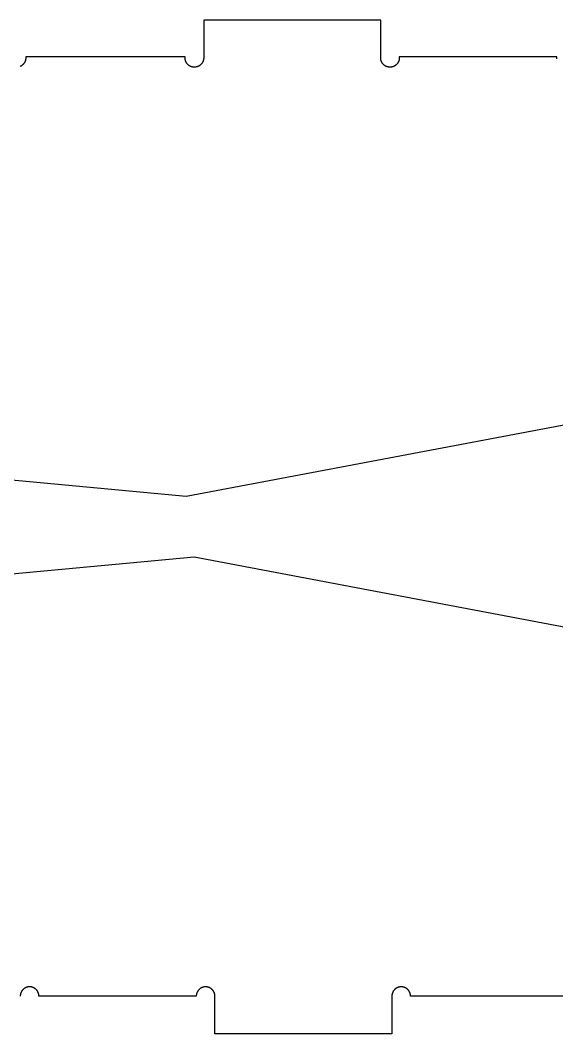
# Model space of a CAD drawing. Header units: millimetres. Extents: x -100.1 to -10.9, y 11.8 to 66.3.
# Drawn here: x -67.9 to -39.1, y 11.8 to 66.3 of the extents above; entities that cross this region are included whole.
import ezdxf

# ---------------------------------------------------------------- set-up
doc = ezdxf.new("R2010")
doc.units = ezdxf.units.MM
doc.layers.add('Cut', color=12, linetype='Continuous', true_color=0xc80000)

msp = doc.modelspace()

# ---------------------------------------------------------------- linework, layer by layer
at = {"layer": 'Cut'}
for p, q in [((-58.049, 66.258), (-58.05, 64.239)), ((-48.549, 66.258), (-58.049, 66.258)), ((-48.549, 64.24), (-48.549, 66.258)), ((-67.602, 64.289), (-67.6, 64.272)), ((-59.047, 64.289), (-67.602, 64.289)), ((-67.6, 64.272), (-67.6, 64.255)), ((-67.6, 64.255), (-67.599, 64.237)), ((-67.599, 64.237), (-67.6, 64.22)), ((-59.05, 64.237), (-59.049, 64.255)), ((-59.049, 64.22), (-59.05, 64.237)), ((-59.049, 64.255), (-59.048, 64.272)), ((-59.048, 64.272), (-59.047, 64.289)), ((-58.05, 64.239), (-58.05, 64.221)), ((-48.549, 64.222), (-48.549, 64.24)), ((-39.099, 64.289), (-47.551, 64.289)), ((-47.551, 64.289), (-47.55, 64.272)), ((-47.55, 64.272), (-47.549, 64.255)), ((-47.549, 64.255), (-47.549, 64.237)), ((-47.549, 64.237), (-47.549, 64.22)), ((-39.101, 64.255), (-39.1, 64.272)), ((-39.101, 64.237), (-39.101, 64.255)), ((-39.101, 64.22), (-39.101, 64.237)), ((-39.1, 64.272), (-39.099, 64.289)), ((-67.882, 63.79), (-67.897, 63.782)), ((-67.866, 63.797), (-67.882, 63.79)), ((-67.851, 63.806), (-67.866, 63.797)), ((-67.836, 63.815), (-67.851, 63.806)), ((-67.821, 63.824), (-67.836, 63.815)), ((-67.807, 63.834), (-67.821, 63.824)), ((-67.793, 63.845), (-67.807, 63.834)), ((-67.779, 63.856), (-67.793, 63.845)), ((-67.766, 63.867), (-67.779, 63.856)), ((-67.753, 63.879), (-67.766, 63.867)), ((-67.741, 63.891), (-67.753, 63.879)), ((-67.729, 63.904), (-67.741, 63.891)), ((-67.718, 63.917), (-67.729, 63.904)), ((-67.707, 63.93), (-67.718, 63.917)), ((-67.696, 63.944), (-67.707, 63.93)), ((-67.686, 63.958), (-67.696, 63.944)), ((-67.676, 63.973), (-67.686, 63.958)), ((-67.667, 63.988), (-67.676, 63.973)), ((-67.659, 64.003), (-67.667, 63.988)), ((-67.651, 64.019), (-67.659, 64.003)), ((-67.643, 64.034), (-67.651, 64.019)), ((-67.637, 64.05), (-67.643, 64.034)), ((-67.63, 64.067), (-67.637, 64.05)), ((-67.625, 64.083), (-67.63, 64.067)), ((-67.619, 64.1), (-67.625, 64.083)), ((-67.615, 64.117), (-67.619, 64.1)), ((-67.611, 64.134), (-67.615, 64.117)), ((-67.607, 64.151), (-67.611, 64.134)), ((-67.605, 64.168), (-67.607, 64.151)), ((-67.602, 64.185), (-67.605, 64.168)), ((-67.601, 64.202), (-67.602, 64.185)), ((-67.6, 64.22), (-67.601, 64.202)), ((-59.048, 64.202), (-59.049, 64.22)), ((-59.047, 64.185), (-59.048, 64.202)), ((-59.045, 64.168), (-59.047, 64.185)), ((-59.042, 64.151), (-59.045, 64.168)), ((-59.038, 64.133), (-59.042, 64.151)), ((-59.034, 64.116), (-59.038, 64.133)), ((-59.03, 64.1), (-59.034, 64.116)), ((-59.025, 64.083), (-59.03, 64.1)), ((-59.019, 64.066), (-59.025, 64.083)), ((-59.013, 64.05), (-59.019, 64.066)), ((-59.006, 64.034), (-59.013, 64.05)), ((-58.998, 64.018), (-59.006, 64.034)), ((-58.99, 64.003), (-58.998, 64.018)), ((-58.982, 63.988), (-58.99, 64.003)), ((-58.973, 63.973), (-58.982, 63.988)), ((-58.963, 63.958), (-58.973, 63.973)), ((-58.953, 63.944), (-58.963, 63.958)), ((-58.943, 63.93), (-58.953, 63.944)), ((-58.932, 63.916), (-58.943, 63.93)), ((-58.92, 63.903), (-58.932, 63.916)), ((-58.908, 63.891), (-58.92, 63.903)), ((-58.896, 63.878), (-58.908, 63.891)), ((-58.883, 63.866), (-58.896, 63.878)), ((-58.87, 63.855), (-58.883, 63.866)), ((-58.857, 63.844), (-58.87, 63.855)), ((-58.843, 63.834), (-58.857, 63.844)), ((-58.828, 63.824), (-58.843, 63.834)), ((-58.814, 63.814), (-58.828, 63.824)), ((-58.799, 63.805), (-58.814, 63.814)), ((-58.783, 63.797), (-58.799, 63.805)), ((-58.768, 63.789), (-58.783, 63.797)), ((-58.752, 63.782), (-58.768, 63.789)), ((-58.736, 63.775), (-58.752, 63.782)), ((-58.72, 63.769), (-58.736, 63.775)), ((-58.703, 63.763), (-58.72, 63.769)), ((-58.687, 63.758), (-58.703, 63.763)), ((-58.67, 63.753), (-58.687, 63.758)), ((-58.653, 63.75), (-58.67, 63.753)), ((-58.636, 63.746), (-58.653, 63.75)), ((-58.618, 63.744), (-58.636, 63.746)), ((-58.601, 63.741), (-58.618, 63.744)), ((-58.584, 63.74), (-58.601, 63.741)), ((-58.566, 63.739), (-58.584, 63.74)), ((-58.549, 63.739), (-58.566, 63.739)), ((-58.531, 63.739), (-58.549, 63.739)), ((-58.514, 63.74), (-58.531, 63.739)), ((-58.497, 63.742), (-58.514, 63.74)), ((-58.479, 63.744), (-58.497, 63.742)), ((-58.462, 63.747), (-58.479, 63.744)), ((-58.445, 63.75), (-58.462, 63.747)), ((-58.428, 63.754), (-58.445, 63.75)), ((-58.411, 63.758), (-58.428, 63.754)), ((-58.394, 63.763), (-58.411, 63.758)), ((-58.378, 63.769), (-58.394, 63.763)), ((-58.362, 63.775), (-58.378, 63.769)), ((-58.346, 63.782), (-58.362, 63.775)), ((-58.33, 63.79), (-58.346, 63.782)), ((-58.314, 63.798), (-58.33, 63.79)), ((-58.299, 63.806), (-58.314, 63.798)), ((-58.284, 63.815), (-58.299, 63.806)), ((-58.27, 63.825), (-58.284, 63.815)), ((-58.255, 63.835), (-58.27, 63.825)), ((-58.241, 63.845), (-58.255, 63.835)), ((-58.228, 63.856), (-58.241, 63.845)), ((-58.215, 63.868), (-58.228, 63.856)), ((-58.202, 63.879), (-58.215, 63.868)), ((-58.19, 63.892), (-58.202, 63.879)), ((-58.178, 63.905), (-58.19, 63.892)), ((-58.166, 63.918), (-58.178, 63.905)), ((-58.155, 63.931), (-58.166, 63.918)), ((-58.145, 63.945), (-58.155, 63.931)), ((-58.135, 63.959), (-58.145, 63.945)), ((-58.125, 63.974), (-58.135, 63.959)), ((-58.116, 63.989), (-58.125, 63.974)), ((-58.108, 64.004), (-58.116, 63.989)), ((-58.1, 64.02), (-58.108, 64.004)), ((-58.093, 64.036), (-58.1, 64.02)), ((-58.086, 64.052), (-58.093, 64.036)), ((-58.08, 64.068), (-58.086, 64.052)), ((-58.074, 64.084), (-58.08, 64.068)), ((-58.069, 64.101), (-58.074, 64.084)), ((-58.064, 64.118), (-58.069, 64.101)), ((-58.06, 64.135), (-58.064, 64.118)), ((-58.057, 64.152), (-58.06, 64.135)), ((-58.054, 64.169), (-58.057, 64.152)), ((-58.052, 64.187), (-58.054, 64.169)), ((-58.051, 64.204), (-58.052, 64.187)), ((-58.05, 64.221), (-58.051, 64.204)), ((-48.548, 64.205), (-48.549, 64.222)), ((-48.546, 64.187), (-48.548, 64.205)), ((-48.544, 64.17), (-48.546, 64.187)), ((-48.541, 64.153), (-48.544, 64.17)), ((-48.538, 64.136), (-48.541, 64.153)), ((-48.534, 64.119), (-48.538, 64.136)), ((-48.53, 64.102), (-48.534, 64.119)), ((-48.525, 64.085), (-48.53, 64.102)), ((-48.519, 64.069), (-48.525, 64.085)), ((-48.513, 64.053), (-48.519, 64.069)), ((-48.506, 64.037), (-48.513, 64.053)), ((-48.499, 64.021), (-48.506, 64.037)), ((-48.491, 64.005), (-48.499, 64.021)), ((-48.482, 63.99), (-48.491, 64.005)), ((-48.473, 63.975), (-48.482, 63.99)), ((-48.464, 63.96), (-48.473, 63.975)), ((-48.454, 63.946), (-48.464, 63.96)), ((-48.443, 63.932), (-48.454, 63.946)), ((-48.432, 63.919), (-48.443, 63.932)), ((-48.421, 63.905), (-48.432, 63.919)), ((-48.409, 63.893), (-48.421, 63.905)), ((-48.397, 63.88), (-48.409, 63.893)), ((-48.384, 63.868), (-48.397, 63.88)), ((-48.371, 63.857), (-48.384, 63.868)), ((-48.357, 63.846), (-48.371, 63.857)), ((-48.343, 63.836), (-48.357, 63.846)), ((-48.329, 63.826), (-48.343, 63.836)), ((-48.315, 63.816), (-48.329, 63.826)), ((-48.3, 63.807), (-48.315, 63.816)), ((-48.284, 63.799), (-48.3, 63.807)), ((-48.269, 63.791), (-48.284, 63.799)), ((-48.253, 63.783), (-48.269, 63.791)), ((-48.237, 63.776), (-48.253, 63.783)), ((-48.221, 63.77), (-48.237, 63.776)), ((-48.204, 63.764), (-48.221, 63.77)), ((-48.188, 63.759), (-48.204, 63.764)), ((-48.171, 63.755), (-48.188, 63.759)), ((-48.154, 63.751), (-48.171, 63.755)), ((-48.137, 63.747), (-48.154, 63.751)), ((-48.12, 63.745), (-48.137, 63.747)), ((-48.102, 63.742), (-48.12, 63.745)), ((-48.085, 63.741), (-48.102, 63.742)), ((-48.068, 63.74), (-48.085, 63.741)), ((-48.05, 63.74), (-48.068, 63.74)), ((-48.033, 63.74), (-48.05, 63.74)), ((-48.015, 63.741), (-48.033, 63.74)), ((-47.998, 63.742), (-48.015, 63.741)), ((-47.981, 63.744), (-47.998, 63.742)), ((-47.963, 63.747), (-47.981, 63.744)), ((-47.946, 63.75), (-47.963, 63.747)), ((-47.929, 63.754), (-47.946, 63.75)), ((-47.913, 63.759), (-47.929, 63.754)), ((-47.896, 63.764), (-47.913, 63.759)), ((-47.879, 63.769), (-47.896, 63.764)), ((-47.863, 63.775), (-47.879, 63.769)), ((-47.847, 63.782), (-47.863, 63.775)), ((-47.831, 63.79), (-47.847, 63.782)), ((-47.816, 63.797), (-47.831, 63.79)), ((-47.8, 63.806), (-47.816, 63.797)), ((-47.785, 63.815), (-47.8, 63.806)), ((-47.771, 63.824), (-47.785, 63.815)), ((-47.756, 63.834), (-47.771, 63.824)), ((-47.742, 63.845), (-47.756, 63.834)), ((-47.729, 63.856), (-47.742, 63.845)), ((-47.716, 63.867), (-47.729, 63.856)), ((-47.703, 63.879), (-47.716, 63.867)), ((-47.691, 63.891), (-47.703, 63.879)), ((-47.679, 63.904), (-47.691, 63.891)), ((-47.667, 63.917), (-47.679, 63.904)), ((-47.656, 63.93), (-47.667, 63.917)), ((-47.646, 63.944), (-47.656, 63.93)), ((-47.636, 63.958), (-47.646, 63.944)), ((-47.626, 63.973), (-47.636, 63.958)), ((-47.617, 63.988), (-47.626, 63.973)), ((-47.608, 64.003), (-47.617, 63.988)), ((-47.6, 64.019), (-47.608, 64.003)), ((-47.593, 64.034), (-47.6, 64.019)), ((-47.586, 64.05), (-47.593, 64.034)), ((-47.58, 64.067), (-47.586, 64.05)), ((-47.574, 64.083), (-47.58, 64.067)), ((-47.569, 64.1), (-47.574, 64.083)), ((-47.564, 64.117), (-47.569, 64.1)), ((-47.56, 64.134), (-47.564, 64.117)), ((-47.557, 64.151), (-47.56, 64.134)), ((-47.554, 64.168), (-47.557, 64.151)), ((-47.552, 64.185), (-47.554, 64.168)), ((-47.55, 64.202), (-47.552, 64.185)), ((-47.549, 64.22), (-47.55, 64.202)), ((-39.1, 64.202), (-39.101, 64.22)), ((-39.098, 64.185), (-39.1, 64.202)), ((-58.987, 40.702), (-13.299, 49.332)), ((-98.113, 44.346), (-58.987, 40.702)), ((-97.684, 33.791), (-58.558, 37.435)), ((-58.558, 37.435), (-12.87, 28.805)), ((-67.792, 14.152), (-67.802, 14.139)), ((-67.781, 14.166), (-67.792, 14.152)), ((-67.77, 14.179), (-67.781, 14.166)), ((-67.758, 14.192), (-67.77, 14.179)), ((-67.746, 14.204), (-67.758, 14.192)), ((-67.734, 14.216), (-67.746, 14.204)), ((-67.721, 14.228), (-67.734, 14.216)), ((-67.708, 14.239), (-67.721, 14.228)), ((-67.694, 14.249), (-67.708, 14.239)), ((-67.68, 14.259), (-67.694, 14.249)), ((-67.666, 14.269), (-67.68, 14.259)), ((-67.651, 14.278), (-67.666, 14.269)), ((-67.636, 14.286), (-67.651, 14.278)), ((-67.621, 14.294), (-67.636, 14.286)), ((-67.605, 14.302), (-67.621, 14.294)), ((-67.589, 14.309), (-67.605, 14.302)), ((-67.573, 14.315), (-67.589, 14.309)), ((-67.557, 14.321), (-67.573, 14.315)), ((-67.54, 14.326), (-67.557, 14.321)), ((-67.524, 14.331), (-67.54, 14.326)), ((-67.507, 14.335), (-67.524, 14.331)), ((-67.49, 14.339), (-67.507, 14.335)), ((-67.473, 14.342), (-67.49, 14.339)), ((-67.456, 14.344), (-67.473, 14.342)), ((-67.439, 14.346), (-67.456, 14.344)), ((-67.422, 14.347), (-67.439, 14.346)), ((-67.404, 14.348), (-67.422, 14.347)), ((-67.387, 14.348), (-67.404, 14.348)), ((-67.37, 14.347), (-67.387, 14.348)), ((-67.353, 14.346), (-67.37, 14.347)), ((-67.335, 14.344), (-67.353, 14.346)), ((-67.318, 14.342), (-67.335, 14.344)), ((-67.301, 14.339), (-67.318, 14.342)), ((-67.284, 14.335), (-67.301, 14.339)), ((-67.268, 14.331), (-67.284, 14.335)), ((-67.251, 14.326), (-67.268, 14.331)), ((-67.235, 14.321), (-67.251, 14.326)), ((-67.218, 14.315), (-67.235, 14.321)), ((-67.202, 14.309), (-67.218, 14.315)), ((-67.186, 14.302), (-67.202, 14.309)), ((-67.171, 14.294), (-67.186, 14.302)), ((-67.156, 14.286), (-67.171, 14.294)), ((-67.141, 14.278), (-67.156, 14.286)), ((-67.126, 14.269), (-67.141, 14.278)), ((-67.112, 14.259), (-67.126, 14.269)), ((-67.098, 14.249), (-67.112, 14.259)), ((-67.084, 14.239), (-67.098, 14.249)), ((-67.071, 14.228), (-67.084, 14.239)), ((-67.058, 14.216), (-67.071, 14.228)), ((-67.045, 14.204), (-67.058, 14.216)), ((-67.033, 14.192), (-67.045, 14.204)), ((-67.021, 14.179), (-67.033, 14.192)), ((-67.01, 14.166), (-67.021, 14.179)), ((-66.999, 14.152), (-67.01, 14.166)), ((-66.989, 14.139), (-66.999, 14.152)), ((-58.342, 14.155), (-58.352, 14.141)), ((-58.331, 14.169), (-58.342, 14.155)), ((-58.319, 14.182), (-58.331, 14.169)), ((-58.307, 14.194), (-58.319, 14.182)), ((-58.295, 14.207), (-58.307, 14.194)), ((-58.282, 14.219), (-58.295, 14.207)), ((-58.269, 14.23), (-58.282, 14.219)), ((-58.255, 14.241), (-58.269, 14.23)), ((-58.241, 14.252), (-58.255, 14.241)), ((-58.227, 14.262), (-58.241, 14.252)), ((-58.213, 14.271), (-58.227, 14.262)), ((-58.198, 14.28), (-58.213, 14.271)), ((-58.182, 14.288), (-58.198, 14.28)), ((-58.167, 14.296), (-58.182, 14.288)), ((-58.151, 14.304), (-58.167, 14.296)), ((-58.135, 14.311), (-58.151, 14.304)), ((-58.119, 14.317), (-58.135, 14.311)), ((-58.102, 14.323), (-58.119, 14.317)), ((-58.085, 14.328), (-58.102, 14.323)), ((-58.069, 14.332), (-58.085, 14.328)), ((-58.052, 14.336), (-58.069, 14.332)), ((-58.034, 14.339), (-58.052, 14.336)), ((-58.017, 14.342), (-58.034, 14.339)), ((-58, 14.344), (-58.017, 14.342)), ((-57.983, 14.346), (-58, 14.344)), ((-57.965, 14.347), (-57.983, 14.346)), ((-57.948, 14.347), (-57.965, 14.347)), ((-57.93, 14.347), (-57.948, 14.347)), ((-57.913, 14.346), (-57.93, 14.347)), ((-57.895, 14.344), (-57.913, 14.346)), ((-57.878, 14.342), (-57.895, 14.344)), ((-57.861, 14.339), (-57.878, 14.342)), ((-57.844, 14.336), (-57.861, 14.339)), ((-57.827, 14.332), (-57.844, 14.336)), ((-57.81, 14.327), (-57.827, 14.332)), ((-57.793, 14.322), (-57.81, 14.327)), ((-57.777, 14.317), (-57.793, 14.322)), ((-57.76, 14.31), (-57.777, 14.317)), ((-57.744, 14.304), (-57.76, 14.31)), ((-57.729, 14.296), (-57.744, 14.304)), ((-57.713, 14.288), (-57.729, 14.296)), ((-57.698, 14.28), (-57.713, 14.288)), ((-57.683, 14.271), (-57.698, 14.28)), ((-57.668, 14.261), (-57.683, 14.271)), ((-57.654, 14.251), (-57.668, 14.261)), ((-57.64, 14.241), (-57.654, 14.251)), ((-57.626, 14.23), (-57.64, 14.241)), ((-57.613, 14.218), (-57.626, 14.23)), ((-57.6, 14.207), (-57.613, 14.218)), ((-57.588, 14.194), (-57.6, 14.207)), ((-57.576, 14.181), (-57.588, 14.194)), ((-57.565, 14.168), (-57.576, 14.181)), ((-57.554, 14.155), (-57.565, 14.168)), ((-57.543, 14.141), (-57.554, 14.155)), ((-47.844, 14.152), (-47.854, 14.139)), ((-47.833, 14.166), (-47.844, 14.152)), ((-47.822, 14.179), (-47.833, 14.166)), ((-47.81, 14.192), (-47.822, 14.179)), ((-47.798, 14.204), (-47.81, 14.192)), ((-47.785, 14.216), (-47.798, 14.204)), ((-47.772, 14.228), (-47.785, 14.216)), ((-47.759, 14.239), (-47.772, 14.228)), ((-47.745, 14.249), (-47.759, 14.239)), ((-47.731, 14.259), (-47.745, 14.249)), ((-47.717, 14.269), (-47.731, 14.259)), ((-47.702, 14.278), (-47.717, 14.269)), ((-47.687, 14.286), (-47.702, 14.278)), ((-47.672, 14.294), (-47.687, 14.286)), ((-47.656, 14.302), (-47.672, 14.294)), ((-47.641, 14.309), (-47.656, 14.302)), ((-47.625, 14.315), (-47.641, 14.309)), ((-47.608, 14.321), (-47.625, 14.315)), ((-47.592, 14.326), (-47.608, 14.321)), ((-47.575, 14.331), (-47.592, 14.326)), ((-47.559, 14.335), (-47.575, 14.331)), ((-47.542, 14.339), (-47.559, 14.335)), ((-47.525, 14.342), (-47.542, 14.339)), ((-47.508, 14.344), (-47.525, 14.342)), ((-47.49, 14.346), (-47.508, 14.344)), ((-47.473, 14.347), (-47.49, 14.346)), ((-47.456, 14.348), (-47.473, 14.347)), ((-47.439, 14.348), (-47.456, 14.348)), ((-47.421, 14.347), (-47.439, 14.348)), ((-47.404, 14.346), (-47.421, 14.347)), ((-47.387, 14.344), (-47.404, 14.346)), ((-47.37, 14.342), (-47.387, 14.344)), ((-47.353, 14.339), (-47.37, 14.342)), ((-47.336, 14.335), (-47.353, 14.339)), ((-47.319, 14.331), (-47.336, 14.335)), ((-47.303, 14.326), (-47.319, 14.331)), ((-47.286, 14.321), (-47.303, 14.326)), ((-47.27, 14.315), (-47.286, 14.321)), ((-47.254, 14.309), (-47.27, 14.315)), ((-47.238, 14.302), (-47.254, 14.309)), ((-47.222, 14.294), (-47.238, 14.302)), ((-47.207, 14.286), (-47.222, 14.294)), ((-47.192, 14.278), (-47.207, 14.286)), ((-47.177, 14.269), (-47.192, 14.278)), ((-47.163, 14.259), (-47.177, 14.269)), ((-47.149, 14.249), (-47.163, 14.259)), ((-47.135, 14.239), (-47.149, 14.249)), ((-47.122, 14.228), (-47.135, 14.239)), ((-47.109, 14.216), (-47.122, 14.228)), ((-47.097, 14.204), (-47.109, 14.216)), ((-47.084, 14.192), (-47.097, 14.204)), ((-47.073, 14.179), (-47.084, 14.192)), ((-47.062, 14.166), (-47.073, 14.179)), ((-47.051, 14.152), (-47.062, 14.166)), ((-47.041, 14.139), (-47.051, 14.152)), ((-67.895, 13.865), (-67.896, 13.847)), ((-67.896, 13.847), (-67.896, 13.847)), ((-67.893, 13.899), (-67.895, 13.882)), ((-67.895, 13.882), (-67.895, 13.865)), ((-67.891, 13.916), (-67.893, 13.899)), ((-67.888, 13.933), (-67.891, 13.916)), ((-67.885, 13.95), (-67.888, 13.933)), ((-67.881, 13.967), (-67.885, 13.95)), ((-67.877, 13.984), (-67.881, 13.967)), ((-67.872, 14), (-67.877, 13.984)), ((-67.866, 14.017), (-67.872, 14)), ((-67.86, 14.033), (-67.866, 14.017)), ((-67.854, 14.049), (-67.86, 14.033)), ((-67.846, 14.064), (-67.854, 14.049)), ((-67.839, 14.08), (-67.846, 14.064)), ((-67.83, 14.095), (-67.839, 14.08)), ((-67.822, 14.11), (-67.83, 14.095)), ((-67.812, 14.124), (-67.822, 14.11)), ((-67.802, 14.139), (-67.812, 14.124)), ((-66.979, 14.124), (-66.989, 14.139)), ((-66.97, 14.11), (-66.979, 14.124)), ((-66.961, 14.095), (-66.97, 14.11)), ((-66.953, 14.08), (-66.961, 14.095)), ((-66.945, 14.064), (-66.953, 14.08)), ((-66.938, 14.049), (-66.945, 14.064)), ((-66.931, 14.033), (-66.938, 14.049)), ((-66.925, 14.017), (-66.931, 14.033)), ((-66.92, 14), (-66.925, 14.017)), ((-66.915, 13.984), (-66.92, 14)), ((-66.91, 13.967), (-66.915, 13.984)), ((-66.906, 13.95), (-66.91, 13.967)), ((-66.903, 13.933), (-66.906, 13.95)), ((-66.9, 13.916), (-66.903, 13.933)), ((-66.898, 13.899), (-66.9, 13.916)), ((-66.897, 13.882), (-66.898, 13.899)), ((-66.896, 13.865), (-66.897, 13.882)), ((-66.896, 13.847), (-66.896, 13.865)), ((-58.448, 13.847), (-66.896, 13.847)), ((-58.447, 13.865), (-58.448, 13.847)), ((-58.445, 13.9), (-58.447, 13.882)), ((-58.447, 13.882), (-58.447, 13.865)), ((-58.443, 13.917), (-58.445, 13.9)), ((-58.44, 13.934), (-58.443, 13.917)), ((-58.437, 13.951), (-58.44, 13.934)), ((-58.433, 13.968), (-58.437, 13.951)), ((-58.428, 13.985), (-58.433, 13.968)), ((-58.423, 14.002), (-58.428, 13.985)), ((-58.418, 14.018), (-58.423, 14.002)), ((-58.411, 14.035), (-58.418, 14.018)), ((-58.404, 14.051), (-58.411, 14.035)), ((-58.397, 14.066), (-58.404, 14.051)), ((-58.389, 14.082), (-58.397, 14.066)), ((-58.381, 14.097), (-58.389, 14.082)), ((-58.372, 14.112), (-58.381, 14.097)), ((-58.362, 14.127), (-58.372, 14.112)), ((-58.352, 14.141), (-58.362, 14.127)), ((-57.533, 14.126), (-57.543, 14.141)), ((-57.524, 14.112), (-57.533, 14.126)), ((-57.515, 14.097), (-57.524, 14.112)), ((-57.506, 14.082), (-57.515, 14.097)), ((-57.498, 14.066), (-57.506, 14.082)), ((-57.491, 14.05), (-57.498, 14.066)), ((-57.484, 14.034), (-57.491, 14.05)), ((-57.478, 14.018), (-57.484, 14.034)), ((-57.472, 14.001), (-57.478, 14.018)), ((-57.467, 13.985), (-57.472, 14.001)), ((-57.463, 13.968), (-57.467, 13.985)), ((-57.459, 13.951), (-57.463, 13.968)), ((-57.455, 13.934), (-57.459, 13.951)), ((-57.453, 13.916), (-57.455, 13.934)), ((-57.451, 13.899), (-57.453, 13.916)), ((-57.449, 13.882), (-57.451, 13.899)), ((-57.448, 13.864), (-57.449, 13.882)), ((-57.448, 13.847), (-57.448, 13.864)), ((-57.448, 11.828), (-57.448, 13.847)), ((-47.947, 13.847), (-47.948, 13.847)), ((-47.948, 13.847), (-47.948, 11.828)), ((-47.946, 13.882), (-47.947, 13.865)), ((-47.947, 13.865), (-47.947, 13.847)), ((-47.945, 13.899), (-47.946, 13.882)), ((-47.943, 13.916), (-47.945, 13.899)), ((-47.94, 13.933), (-47.943, 13.916)), ((-47.937, 13.95), (-47.94, 13.933)), ((-47.933, 13.967), (-47.937, 13.95)), ((-47.928, 13.984), (-47.933, 13.967)), ((-47.923, 14), (-47.928, 13.984)), ((-47.918, 14.017), (-47.923, 14)), ((-47.912, 14.033), (-47.918, 14.017)), ((-47.905, 14.049), (-47.912, 14.033)), ((-47.898, 14.064), (-47.905, 14.049)), ((-47.89, 14.08), (-47.898, 14.064)), ((-47.882, 14.095), (-47.89, 14.08)), ((-47.873, 14.11), (-47.882, 14.095)), ((-47.864, 14.124), (-47.873, 14.11)), ((-47.854, 14.139), (-47.864, 14.124)), ((-47.031, 14.124), (-47.041, 14.139)), ((-47.021, 14.11), (-47.031, 14.124)), ((-47.013, 14.095), (-47.021, 14.11)), ((-47.004, 14.08), (-47.013, 14.095)), ((-46.997, 14.064), (-47.004, 14.08)), ((-46.989, 14.049), (-46.997, 14.064)), ((-46.983, 14.033), (-46.989, 14.049)), ((-46.977, 14.017), (-46.983, 14.033)), ((-46.971, 14), (-46.977, 14.017)), ((-46.966, 13.984), (-46.971, 14)), ((-46.962, 13.967), (-46.966, 13.984)), ((-46.958, 13.95), (-46.962, 13.967)), ((-46.955, 13.933), (-46.958, 13.95)), ((-46.952, 13.916), (-46.955, 13.933)), ((-46.95, 13.899), (-46.952, 13.916)), ((-46.948, 13.882), (-46.95, 13.899)), ((-46.947, 13.865), (-46.948, 13.882)), ((-46.947, 13.847), (-46.947, 13.865)), ((-38.397, 13.847), (-46.947, 13.847)), ((-47.948, 11.828), (-57.448, 11.828))]:
    msp.add_line(p, q, dxfattribs=at)

doc.saveas('drawing.dxf')
